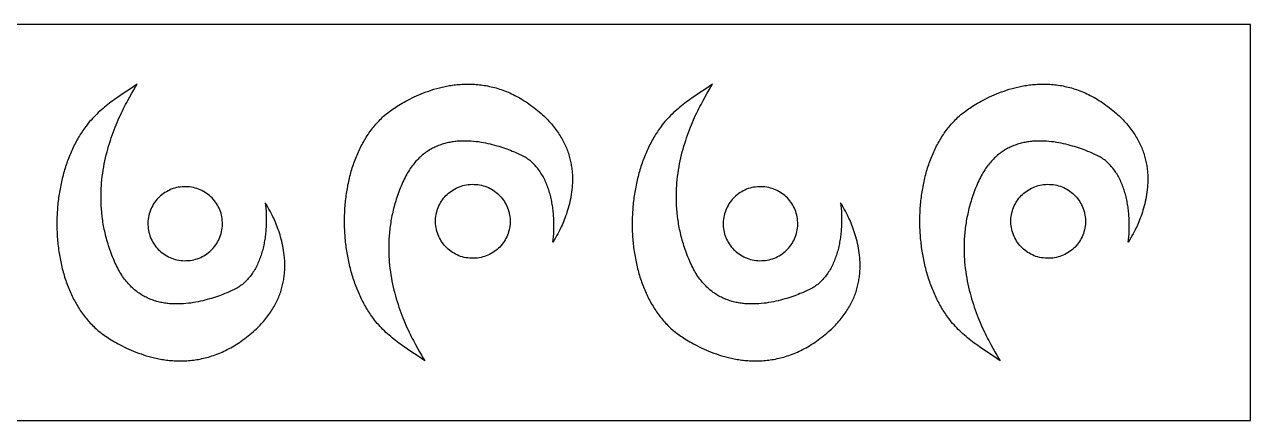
# Model space of a CAD drawing. Extents: x -380 to 380, y -55 to 55.
# Drawn here: x 39.2 to 380, y -55 to 55 of the extents above; entities that cross this region are included whole.
import ezdxf

# ---------------------------------------------------------------- set-up
doc = ezdxf.new("R2010")
doc.units = 0
doc.layers.add('LAYER_1', color=18, linetype='CONTINUOUS')

msp = doc.modelspace()

# ---------------------------------------------------------------- linework, layer by layer
at = {"layer": 'LAYER_1'}
for points in [[(380, -55), (380, 55), (-380, 55), (-380, -55)], [(48.23, -1.07), (48.24, -1.57), (48.25, -2.07), (48.27, -2.57), (48.29, -3.07), (48.32, -3.57), (48.35, -4.07), (48.39, -4.56), (48.43, -5.06), (48.48, -5.56), (48.53, -6.05), (48.58, -6.55), (48.64, -7.04), (48.71, -7.53), (48.78, -8.02), (48.85, -8.51), (48.93, -9), (49.01, -9.48), (49.1, -9.97), (49.2, -10.45), (49.29, -10.93), (49.4, -11.41), (49.5, -11.88), (49.62, -12.36), (49.73, -12.83), (49.86, -13.3), (49.98, -13.77), (50.12, -14.23), (50.25, -14.69), (50.39, -15.15), (50.54, -15.61), (50.69, -16.07), (50.85, -16.52), (51.01, -16.97), (51.18, -17.41), (51.35, -17.85), (51.52, -18.29), (51.7, -18.73), (51.89, -19.16), (52.08, -19.59), (52.27, -20.01), (52.48, -20.44), (52.68, -20.85), (52.89, -21.27), (53.11, -21.68), (53.33, -22.08), (53.55, -22.49), (53.78, -22.88), (54.02, -23.28), (54.26, -23.67), (54.5, -24.05), (54.75, -24.43), (55.01, -24.81), (55.27, -25.18), (55.53, -25.54), (55.8, -25.91), (56.08, -26.26), (56.36, -26.61), (56.64, -26.96), (56.93, -27.3), (57.23, -27.64), (57.53, -27.97), (57.84, -28.29), (58.15, -28.61), (58.46, -28.92), (58.78, -29.23), (59.11, -29.53), (59.44, -29.83), (59.6, -29.97), (59.88, -30.19), (60.27, -30.5), (60.77, -30.87), (61.38, -31.3), (61.72, -31.54), (62.09, -31.78), (62.48, -32.04), (62.89, -32.3), (63.33, -32.58), (63.79, -32.86), (64.27, -33.14), (64.78, -33.43), (65.3, -33.72), (65.85, -34.02), (66.42, -34.31), (67, -34.6), (67.61, -34.89), (68.24, -35.18), (68.88, -35.46), (69.54, -35.74), (70.22, -36.01), (70.91, -36.28), (71.62, -36.53), (72.35, -36.77), (73.09, -37.01), (73.85, -37.23), (74.23, -37.33), (74.62, -37.43), (75.01, -37.53), (75.4, -37.62), (75.8, -37.71), (76.2, -37.79), (76.61, -37.88), (77.01, -37.95), (77.42, -38.02), (77.84, -38.09), (78.25, -38.15), (78.67, -38.21), (79.09, -38.26), (79.52, -38.3), (79.94, -38.34), (80.37, -38.38), (80.8, -38.4), (81.24, -38.43), (81.68, -38.44), (82.12, -38.45), (82.56, -38.45), (83, -38.45), (83.45, -38.44), (83.9, -38.42), (84.35, -38.4), (84.8, -38.37), (85.25, -38.33), (85.71, -38.28), (86.17, -38.23), (86.63, -38.16), (87.09, -38.09), (87.55, -38.02), (88.02, -37.93), (88.48, -37.83), (88.95, -37.73), (89.42, -37.62), (89.89, -37.5), (90.36, -37.37), (90.83, -37.23), (91.31, -37.08), (91.78, -36.92), (92.26, -36.75), (92.73, -36.57), (93.21, -36.39), (93.69, -36.19), (94.17, -35.98), (94.65, -35.76), (95.13, -35.53), (95.61, -35.29), (96.09, -35.04), (96.57, -34.78), (97.05, -34.51), (97.53, -34.22), (98.02, -33.93), (98.5, -33.62), (98.98, -33.3), (99.47, -32.97), (99.95, -32.63), (100.43, -32.27), (100.91, -31.9), (101.4, -31.52), (101.88, -31.13), (102.36, -30.73), (102.84, -30.31), (103.24, -29.95), (103.62, -29.59), (104, -29.24), (104.36, -28.88), (104.71, -28.51), (105.06, -28.15), (105.39, -27.79), (105.71, -27.42), (106.02, -27.05), (106.33, -26.69), (106.62, -26.32), (106.9, -25.95), (107.17, -25.58), (107.43, -25.21), (107.69, -24.84), (107.93, -24.46), (108.17, -24.09), (108.39, -23.72), (108.61, -23.34), (108.82, -22.97), (109.02, -22.59), (109.21, -22.22), (109.39, -21.84), (109.57, -21.47), (109.73, -21.09), (109.89, -20.72), (110.04, -20.34), (110.18, -19.97), (110.32, -19.59), (110.44, -19.22), (110.56, -18.84), (110.68, -18.47), (110.78, -18.09), (110.88, -17.72), (110.97, -17.35), (111.06, -16.98), (111.13, -16.61), (111.2, -16.24), (111.27, -15.87), (111.33, -15.5), (111.38, -15.13), (111.42, -14.77), (111.46, -14.4), (111.5, -14.04), (111.53, -13.67), (111.55, -13.31), (111.57, -12.95), (111.58, -12.6), (111.59, -12.24), (111.59, -11.88), (111.58, -11.53), (111.58, -11.18), (111.56, -10.83), (111.55, -10.48), (111.52, -10.13), (111.5, -9.79), (111.43, -9.11), (111.35, -8.43), (111.26, -7.77), (111.15, -7.11), (111.02, -6.47), (110.89, -5.83), (110.74, -5.21), (110.59, -4.6), (110.42, -4), (110.25, -3.42), (110.07, -2.85), (109.88, -2.29), (109.69, -1.75), (109.49, -1.22), (109.3, -0.71), (109.09, -0.21), (108.89, 0.27), (108.69, 0.73), (108.49, 1.17), (108.29, 1.6), (108.09, 2.01), (107.9, 2.4), (107.53, 3.11), (107.18, 3.74), (106.88, 4.29), (106.39, 5.1), (106.15, 5.51), (106.24, 4.74), (106.31, 3.96), (106.37, 3.17), (106.41, 2.37), (106.43, 1.56), (106.44, 1.15), (106.44, 0.74), (106.44, 0.33), (106.43, -0.08), (106.42, -0.5), (106.4, -0.91), (106.38, -1.33), (106.35, -1.74), (106.32, -2.16), (106.29, -2.57), (106.25, -2.99), (106.2, -3.4), (106.15, -3.82), (106.09, -4.23), (106.03, -4.64), (105.96, -5.06), (105.89, -5.47), (105.81, -5.87), (105.73, -6.28), (105.64, -6.69), (105.55, -7.09), (105.45, -7.49), (105.34, -7.89), (105.23, -8.28), (105.11, -8.68), (104.99, -9.06), (104.86, -9.45), (104.73, -9.83), (104.58, -10.21), (104.44, -10.58), (104.28, -10.95), (104.12, -11.32), (103.96, -11.68), (103.78, -12.04), (103.6, -12.39), (103.42, -12.74), (103.23, -13.08), (103.03, -13.41), (102.82, -13.74), (102.61, -14.07), (102.39, -14.38), (102.16, -14.69), (101.93, -15), (101.69, -15.3), (101.44, -15.59), (101.18, -15.87), (100.92, -16.15), (100.65, -16.42), (100.38, -16.68), (100.09, -16.93), (99.8, -17.18), (99.5, -17.41), (99.19, -17.64), (98.88, -17.86), (98.72, -17.96), (98.43, -18.12), (98.03, -18.33), (97.5, -18.59), (96.87, -18.9), (96.14, -19.23), (95.74, -19.41), (95.31, -19.59), (94.87, -19.77), (94.4, -19.96), (93.91, -20.15), (93.41, -20.34), (92.88, -20.53), (92.34, -20.71), (91.78, -20.9), (91.21, -21.08), (90.62, -21.25), (90.02, -21.42), (89.4, -21.59), (88.78, -21.74), (88.14, -21.89), (87.49, -22.02), (86.83, -22.15), (86.16, -22.26), (85.49, -22.37), (84.8, -22.45), (84.12, -22.52), (83.42, -22.58), (83.08, -22.6), (82.73, -22.62), (82.38, -22.63), (82.03, -22.64), (81.68, -22.64), (81.32, -22.64), (80.97, -22.63), (80.62, -22.62), (80.27, -22.6), (79.91, -22.58), (79.56, -22.55), (79.21, -22.52), (78.86, -22.48), (78.51, -22.43), (78.15, -22.38), (77.8, -22.32), (77.45, -22.26), (77.1, -22.19), (76.76, -22.11), (76.41, -22.02), (76.06, -21.93), (75.72, -21.83), (75.37, -21.73), (75.03, -21.62), (74.69, -21.49), (74.35, -21.37), (74.01, -21.23), (73.68, -21.09), (73.35, -20.94), (73.02, -20.78), (72.69, -20.61), (72.36, -20.43), (72.04, -20.25), (71.71, -20.06), (71.4, -19.86), (71.08, -19.65), (70.77, -19.43), (70.46, -19.2), (70.15, -18.96), (69.85, -18.71), (69.55, -18.46), (69.25, -18.19), (68.96, -17.92), (68.67, -17.63), (68.38, -17.34), (68.1, -17.03), (67.82, -16.71), (67.55, -16.39), (67.28, -16.05), (67.01, -15.7), (66.75, -15.35), (66.49, -14.98), (66.24, -14.6), (65.99, -14.2), (65.75, -13.8), (65.51, -13.39), (65.28, -12.96), (65.05, -12.53), (64.83, -12.08), (64.62, -11.62), (64.38, -11.1), (64.16, -10.58), (63.94, -10.06), (63.73, -9.54), (63.52, -9.03), (63.33, -8.51), (63.14, -8), (62.96, -7.48), (62.78, -6.97), (62.61, -6.46), (62.45, -5.95), (62.3, -5.44), (62.16, -4.93), (62.02, -4.43), (61.88, -3.92), (61.76, -3.42), (61.64, -2.91), (61.52, -2.41), (61.42, -1.91), (61.32, -1.41), (61.22, -0.91), (61.14, -0.42), (61.05, 0.08), (60.98, 0.57), (60.91, 1.06), (60.84, 1.55), (60.79, 2.04), (60.73, 2.53), (60.69, 3.02), (60.65, 3.5), (60.61, 3.98), (60.58, 4.46), (60.55, 4.94), (60.53, 5.42), (60.52, 5.9), (60.51, 6.37), (60.5, 6.84), (60.5, 7.31), (60.51, 7.78), (60.52, 8.25), (60.53, 8.71), (60.55, 9.17), (60.58, 9.63), (60.6, 10.09), (60.67, 11), (60.76, 11.9), (60.86, 12.8), (60.97, 13.68), (61.11, 14.56), (61.25, 15.42), (61.41, 16.28), (61.58, 17.13), (61.77, 17.96), (61.96, 18.79), (62.17, 19.61), (62.39, 20.41), (62.62, 21.2), (62.85, 21.99), (63.1, 22.76), (63.35, 23.52), (63.61, 24.27), (63.88, 25), (64.15, 25.73), (64.43, 26.44), (64.71, 27.14), (65, 27.82), (65.28, 28.5), (65.58, 29.15), (65.87, 29.8), (66.17, 30.43), (66.47, 31.05), (66.76, 31.65), (67.06, 32.24), (67.35, 32.81), (67.65, 33.37), (67.94, 33.91), (68.51, 34.95), (69.07, 35.93), (69.61, 36.84), (70.11, 37.68), (70.59, 38.45), (68.65, 37.16), (67.68, 36.51), (66.7, 35.85), (65.73, 35.19), (64.77, 34.52), (64.29, 34.18), (63.82, 33.83), (63.35, 33.48), (62.88, 33.13), (62.42, 32.77), (61.96, 32.41), (61.51, 32.04), (61.06, 31.67), (60.62, 31.29), (60.18, 30.91), (59.75, 30.52), (59.33, 30.13), (58.92, 29.72), (58.51, 29.31), (58.11, 28.9), (57.72, 28.47), (57.34, 28.04), (56.97, 27.6), (56.61, 27.15), (56.26, 26.69), (55.99, 26.33), (55.73, 25.96), (55.48, 25.6), (55.23, 25.22), (54.98, 24.85), (54.74, 24.47), (54.51, 24.08), (54.27, 23.69), (54.04, 23.29), (53.82, 22.89), (53.6, 22.49), (53.38, 22.08), (53.17, 21.67), (52.96, 21.26), (52.76, 20.84), (52.56, 20.41), (52.37, 19.99), (52.18, 19.56), (51.99, 19.12), (51.81, 18.69), (51.64, 18.25), (51.46, 17.8), (51.3, 17.36), (51.13, 16.91), (50.97, 16.46), (50.82, 16), (50.67, 15.54), (50.52, 15.08), (50.38, 14.62), (50.24, 14.15), (50.11, 13.68), (49.98, 13.21), (49.86, 12.74), (49.74, 12.27), (49.62, 11.79), (49.51, 11.31), (49.41, 10.83), (49.31, 10.35), (49.21, 9.86), (49.12, 9.38), (49.03, 8.89), (48.95, 8.4), (48.87, 7.91), (48.79, 7.42), (48.72, 6.92), (48.66, 6.43), (48.6, 5.93), (48.54, 5.44), (48.49, 4.94), (48.44, 4.44), (48.4, 3.94), (48.36, 3.44), (48.33, 2.94), (48.3, 2.44), (48.28, 1.94), (48.26, 1.44), (48.24, 0.94), (48.23, 0.44), (48.23, -0.06), (48.23, -0.57)], [(128.19, 1.07), (128.19, 1.57), (128.21, 2.07), (128.23, 2.57), (128.25, 3.07), (128.27, 3.57), (128.31, 4.07), (128.34, 4.56), (128.38, 5.06), (128.43, 5.56), (128.48, 6.05), (128.54, 6.55), (128.6, 7.04), (128.66, 7.53), (128.73, 8.02), (128.81, 8.51), (128.88, 9), (128.97, 9.48), (129.06, 9.97), (129.15, 10.45), (129.25, 10.93), (129.35, 11.41), (129.46, 11.88), (129.57, 12.36), (129.69, 12.83), (129.81, 13.3), (129.94, 13.77), (130.07, 14.23), (130.21, 14.69), (130.35, 15.15), (130.5, 15.61), (130.65, 16.07), (130.8, 16.52), (130.97, 16.97), (131.13, 17.41), (131.3, 17.85), (131.48, 18.29), (131.66, 18.73), (131.84, 19.16), (132.03, 19.59), (132.23, 20.01), (132.43, 20.44), (132.64, 20.85), (132.85, 21.27), (133.06, 21.68), (133.28, 22.08), (133.51, 22.49), (133.74, 22.88), (133.97, 23.28), (134.21, 23.67), (134.46, 24.05), (134.71, 24.43), (134.96, 24.81), (135.22, 25.18), (135.49, 25.54), (135.76, 25.91), (136.03, 26.26), (136.31, 26.61), (136.6, 26.96), (136.89, 27.3), (137.18, 27.64), (137.49, 27.97), (137.79, 28.29), (138.1, 28.61), (138.42, 28.92), (138.74, 29.23), (139.06, 29.53), (139.4, 29.83), (139.56, 29.97), (139.84, 30.19), (140.23, 30.5), (140.73, 30.87), (141.34, 31.3), (141.68, 31.54), (142.04, 31.78), (142.43, 32.04), (142.85, 32.3), (143.29, 32.58), (143.75, 32.86), (144.23, 33.14), (144.73, 33.43), (145.26, 33.72), (145.81, 34.02), (146.37, 34.31), (146.96, 34.6), (147.57, 34.89), (148.19, 35.18), (148.83, 35.46), (149.49, 35.74), (150.17, 36.01), (150.87, 36.28), (151.58, 36.53), (152.3, 36.77), (153.05, 37.01), (153.8, 37.23), (154.19, 37.33), (154.57, 37.43), (154.97, 37.53), (155.36, 37.62), (155.76, 37.71), (156.16, 37.79), (156.56, 37.88), (156.97, 37.95), (157.38, 38.02), (157.79, 38.09), (158.21, 38.15), (158.63, 38.21), (159.05, 38.26), (159.47, 38.3), (159.9, 38.34), (160.33, 38.38), (160.76, 38.4), (161.2, 38.43), (161.63, 38.44), (162.07, 38.45), (162.51, 38.45), (162.96, 38.45), (163.4, 38.44), (163.85, 38.42), (164.3, 38.4), (164.75, 38.37), (165.21, 38.33), (165.67, 38.28), (166.12, 38.23), (166.58, 38.16), (167.04, 38.09), (167.51, 38.02), (167.97, 37.93), (168.44, 37.83), (168.9, 37.73), (169.37, 37.62), (169.84, 37.5), (170.32, 37.37), (170.79, 37.23), (171.26, 37.08), (171.74, 36.92), (172.21, 36.75), (172.69, 36.57), (173.17, 36.39), (173.64, 36.19), (174.12, 35.98), (174.6, 35.76), (175.08, 35.53), (175.56, 35.29), (176.04, 35.04), (176.53, 34.78), (177.01, 34.51), (177.49, 34.22), (177.97, 33.93), (178.46, 33.62), (178.94, 33.3), (179.42, 32.97), (179.9, 32.63), (180.39, 32.27), (180.87, 31.9), (181.35, 31.52), (181.83, 31.13), (182.32, 30.73), (182.8, 30.31), (183.19, 29.95), (183.58, 29.59), (183.95, 29.24), (184.32, 28.88), (184.67, 28.51), (185.01, 28.15), (185.35, 27.79), (185.67, 27.42), (185.98, 27.05), (186.28, 26.69), (186.57, 26.32), (186.85, 25.95), (187.13, 25.58), (187.39, 25.21), (187.64, 24.84), (187.89, 24.46), (188.12, 24.09), (188.35, 23.72), (188.57, 23.34), (188.77, 22.97), (188.97, 22.59), (189.16, 22.22), (189.35, 21.84), (189.52, 21.47), (189.69, 21.09), (189.85, 20.72), (190, 20.34), (190.14, 19.97), (190.27, 19.59), (190.4, 19.22), (190.52, 18.84), (190.63, 18.47), (190.74, 18.09), (190.84, 17.72), (190.93, 17.35), (191.01, 16.98), (191.09, 16.61), (191.16, 16.24), (191.22, 15.87), (191.28, 15.5), (191.33, 15.13), (191.38, 14.77), (191.42, 14.4), (191.45, 14.04), (191.48, 13.67), (191.51, 13.31), (191.52, 12.95), (191.53, 12.6), (191.54, 12.24), (191.54, 11.88), (191.54, 11.53), (191.53, 11.18), (191.52, 10.83), (191.5, 10.48), (191.48, 10.13), (191.45, 9.79), (191.39, 9.11), (191.31, 8.43), (191.21, 7.77), (191.1, 7.11), (190.98, 6.47), (190.84, 5.83), (190.7, 5.21), (190.54, 4.6), (190.38, 4), (190.2, 3.42), (190.02, 2.85), (189.84, 2.29), (189.64, 1.75), (189.45, 1.22), (189.25, 0.71), (189.05, 0.21), (188.85, -0.27), (188.65, -0.73), (188.44, -1.17), (188.24, -1.6), (188.05, -2.01), (187.85, -2.4), (187.48, -3.11), (187.14, -3.74), (186.83, -4.29), (186.35, -5.1), (186.1, -5.51), (186.19, -4.74), (186.26, -3.96), (186.32, -3.17), (186.36, -2.37), (186.39, -1.56), (186.4, -1.15), (186.4, -0.74), (186.39, -0.33), (186.39, 0.08), (186.37, 0.5), (186.36, 0.91), (186.34, 1.33), (186.31, 1.74), (186.28, 2.16), (186.24, 2.57), (186.2, 2.99), (186.16, 3.4), (186.1, 3.82), (186.05, 4.23), (185.99, 4.64), (185.92, 5.06), (185.85, 5.47), (185.77, 5.87), (185.69, 6.28), (185.6, 6.69), (185.5, 7.09), (185.4, 7.49), (185.3, 7.89), (185.19, 8.28), (185.07, 8.68), (184.95, 9.06), (184.82, 9.45), (184.68, 9.83), (184.54, 10.21), (184.39, 10.58), (184.24, 10.95), (184.08, 11.32), (183.91, 11.68), (183.74, 12.04), (183.56, 12.39), (183.37, 12.74), (183.18, 13.08), (182.98, 13.41), (182.78, 13.74), (182.56, 14.07), (182.34, 14.38), (182.12, 14.69), (181.88, 15), (181.64, 15.3), (181.39, 15.59), (181.14, 15.87), (180.88, 16.15), (180.61, 16.42), (180.33, 16.68), (180.05, 16.93), (179.75, 17.18), (179.45, 17.41), (179.15, 17.64), (178.83, 17.86), (178.68, 17.96), (178.39, 18.12), (177.98, 18.33), (177.46, 18.59), (176.83, 18.9), (176.1, 19.23), (175.69, 19.41), (175.27, 19.59), (174.82, 19.77), (174.36, 19.96), (173.87, 20.15), (173.36, 20.34), (172.84, 20.53), (172.3, 20.71), (171.74, 20.9), (171.17, 21.08), (170.58, 21.25), (169.97, 21.42), (169.36, 21.59), (168.73, 21.74), (168.09, 21.89), (167.44, 22.02), (166.78, 22.15), (166.12, 22.26), (165.44, 22.37), (164.76, 22.45), (164.07, 22.52), (163.38, 22.58), (163.03, 22.6), (162.68, 22.62), (162.33, 22.63), (161.98, 22.64), (161.63, 22.64), (161.28, 22.64), (160.93, 22.63), (160.57, 22.62), (160.22, 22.6), (159.87, 22.58), (159.52, 22.55), (159.16, 22.52), (158.81, 22.48), (158.46, 22.43), (158.11, 22.38), (157.76, 22.32), (157.41, 22.26), (157.06, 22.19), (156.71, 22.11), (156.36, 22.02), (156.02, 21.93), (155.67, 21.83), (155.33, 21.73), (154.99, 21.62), (154.65, 21.49), (154.31, 21.37), (153.97, 21.23), (153.64, 21.09), (153.3, 20.94), (152.97, 20.78), (152.64, 20.61), (152.32, 20.43), (151.99, 20.25), (151.67, 20.06), (151.35, 19.86), (151.04, 19.65), (150.72, 19.43), (150.41, 19.2), (150.11, 18.96), (149.8, 18.71), (149.5, 18.46), (149.2, 18.19), (148.91, 17.92), (148.62, 17.63), (148.34, 17.34), (148.05, 17.03), (147.77, 16.71), (147.5, 16.39), (147.23, 16.05), (146.97, 15.7), (146.7, 15.35), (146.45, 14.98), (146.2, 14.6), (145.95, 14.2), (145.71, 13.8), (145.47, 13.39), (145.24, 12.96), (145.01, 12.53), (144.79, 12.08), (144.57, 11.62), (144.34, 11.1), (144.11, 10.58), (143.89, 10.06), (143.68, 9.54), (143.48, 9.03), (143.28, 8.51), (143.09, 8), (142.91, 7.48), (142.74, 6.97), (142.57, 6.46), (142.41, 5.95), (142.26, 5.44), (142.11, 4.93), (141.97, 4.43), (141.84, 3.92), (141.71, 3.42), (141.59, 2.91), (141.48, 2.41), (141.37, 1.91), (141.27, 1.41), (141.18, 0.91), (141.09, 0.42), (141.01, -0.08), (140.93, -0.57), (140.86, -1.06), (140.8, -1.55), (140.74, -2.04), (140.69, -2.53), (140.64, -3.02), (140.6, -3.5), (140.57, -3.98), (140.53, -4.46), (140.51, -4.94), (140.49, -5.42), (140.47, -5.9), (140.46, -6.37), (140.46, -6.84), (140.46, -7.31), (140.46, -7.78), (140.47, -8.25), (140.49, -8.71), (140.51, -9.17), (140.53, -9.63), (140.56, -10.09), (140.63, -11), (140.71, -11.9), (140.81, -12.8), (140.93, -13.68), (141.06, -14.56), (141.21, -15.42), (141.37, -16.28), (141.54, -17.13), (141.72, -17.96), (141.92, -18.79), (142.13, -19.61), (142.34, -20.41), (142.57, -21.2), (142.81, -21.99), (143.05, -22.76), (143.31, -23.52), (143.57, -24.27), (143.83, -25), (144.1, -25.73), (144.38, -26.44), (144.66, -27.14), (144.95, -27.82), (145.24, -28.5), (145.53, -29.15), (145.83, -29.8), (146.12, -30.43), (146.42, -31.05), (146.72, -31.65), (147.01, -32.24), (147.31, -32.81), (147.6, -33.37), (147.9, -33.91), (148.47, -34.95), (149.03, -35.93), (149.56, -36.84), (150.07, -37.68), (150.55, -38.45), (148.61, -37.16), (147.63, -36.51), (146.66, -35.85), (145.69, -35.19), (144.73, -34.52), (144.25, -34.18), (143.78, -33.83), (143.3, -33.48), (142.84, -33.13), (142.37, -32.77), (141.92, -32.41), (141.46, -32.04), (141.01, -31.67), (140.57, -31.29), (140.14, -30.91), (139.71, -30.52), (139.29, -30.13), (138.87, -29.72), (138.46, -29.31), (138.07, -28.9), (137.68, -28.47), (137.3, -28.04), (136.92, -27.6), (136.56, -27.15), (136.21, -26.69), (135.95, -26.33), (135.69, -25.96), (135.44, -25.6), (135.19, -25.22), (134.94, -24.85), (134.7, -24.47), (134.46, -24.08), (134.23, -23.69), (134, -23.29), (133.77, -22.89), (133.55, -22.49), (133.34, -22.08), (133.13, -21.67), (132.92, -21.26), (132.72, -20.84), (132.52, -20.41), (132.32, -19.99), (132.13, -19.56), (131.95, -19.12), (131.77, -18.69), (131.59, -18.25), (131.42, -17.8), (131.25, -17.36), (131.09, -16.91), (130.93, -16.46), (130.77, -16), (130.62, -15.54), (130.48, -15.08), (130.34, -14.62), (130.2, -14.15), (130.07, -13.68), (129.94, -13.21), (129.81, -12.74), (129.69, -12.27), (129.58, -11.79), (129.47, -11.31), (129.36, -10.83), (129.26, -10.35), (129.17, -9.86), (129.07, -9.38), (128.98, -8.89), (128.9, -8.4), (128.82, -7.91), (128.75, -7.42), (128.68, -6.92), (128.61, -6.43), (128.55, -5.93), (128.5, -5.44), (128.45, -4.94), (128.4, -4.44), (128.36, -3.94), (128.32, -3.44), (128.28, -2.94), (128.26, -2.44), (128.23, -1.94), (128.21, -1.44), (128.2, -0.94), (128.19, -0.44), (128.18, 0.06), (128.18, 0.57)], [(208.14, -1.07), (208.15, -1.57), (208.16, -2.07), (208.18, -2.57), (208.21, -3.07), (208.23, -3.57), (208.26, -4.07), (208.3, -4.56), (208.34, -5.06), (208.39, -5.56), (208.44, -6.05), (208.49, -6.55), (208.55, -7.04), (208.62, -7.53), (208.69, -8.02), (208.76, -8.51), (208.84, -9), (208.93, -9.48), (209.02, -9.97), (209.11, -10.45), (209.21, -10.93), (209.31, -11.41), (209.42, -11.88), (209.53, -12.36), (209.65, -12.83), (209.77, -13.3), (209.9, -13.77), (210.03, -14.23), (210.17, -14.69), (210.31, -15.15), (210.45, -15.61), (210.61, -16.07), (210.76, -16.52), (210.92, -16.97), (211.09, -17.41), (211.26, -17.85), (211.44, -18.29), (211.62, -18.73), (211.8, -19.16), (211.99, -19.59), (212.19, -20.01), (212.39, -20.44), (212.59, -20.85), (212.8, -21.27), (213.02, -21.68), (213.24, -22.08), (213.46, -22.49), (213.69, -22.88), (213.93, -23.28), (214.17, -23.67), (214.42, -24.05), (214.67, -24.43), (214.92, -24.81), (215.18, -25.18), (215.45, -25.54), (215.72, -25.91), (215.99, -26.26), (216.27, -26.61), (216.56, -26.96), (216.85, -27.3), (217.14, -27.64), (217.44, -27.97), (217.75, -28.29), (218.06, -28.61), (218.37, -28.92), (218.7, -29.23), (219.02, -29.53), (219.35, -29.83), (219.51, -29.97), (219.79, -30.19), (220.19, -30.5), (220.69, -30.87), (221.29, -31.3), (221.63, -31.54), (222, -31.78), (222.39, -32.04), (222.81, -32.3), (223.24, -32.58), (223.7, -32.86), (224.19, -33.14), (224.69, -33.43), (225.22, -33.72), (225.76, -34.02), (226.33, -34.31), (226.92, -34.6), (227.52, -34.89), (228.15, -35.18), (228.79, -35.46), (229.45, -35.74), (230.13, -36.01), (230.82, -36.28), (231.54, -36.53), (232.26, -36.77), (233, -37.01), (233.76, -37.23), (234.14, -37.33), (234.53, -37.43), (234.92, -37.53), (235.32, -37.62), (235.71, -37.71), (236.11, -37.79), (236.52, -37.88), (236.93, -37.95), (237.34, -38.02), (237.75, -38.09), (238.16, -38.15), (238.58, -38.21), (239, -38.26), (239.43, -38.3), (239.86, -38.34), (240.29, -38.38), (240.72, -38.4), (241.15, -38.43), (241.59, -38.44), (242.03, -38.45), (242.47, -38.45), (242.92, -38.45), (243.36, -38.44), (243.81, -38.42), (244.26, -38.4), (244.71, -38.37), (245.17, -38.33), (245.62, -38.28), (246.08, -38.23), (246.54, -38.16), (247, -38.09), (247.46, -38.02), (247.93, -37.93), (248.4, -37.83), (248.86, -37.73), (249.33, -37.62), (249.8, -37.5), (250.27, -37.37), (250.75, -37.23), (251.22, -37.08), (251.69, -36.92), (252.17, -36.75), (252.65, -36.57), (253.12, -36.39), (253.6, -36.19), (254.08, -35.98), (254.56, -35.76), (255.04, -35.53), (255.52, -35.29), (256, -35.04), (256.48, -34.78), (256.97, -34.51), (257.45, -34.22), (257.93, -33.93), (258.41, -33.62), (258.9, -33.3), (259.38, -32.97), (259.86, -32.63), (260.34, -32.27), (260.83, -31.9), (261.31, -31.52), (261.79, -31.13), (262.27, -30.73), (262.75, -30.31), (263.15, -29.95), (263.54, -29.59), (263.91, -29.24), (264.27, -28.88), (264.63, -28.51), (264.97, -28.15), (265.3, -27.79), (265.62, -27.42), (265.94, -27.05), (266.24, -26.69), (266.53, -26.32), (266.81, -25.95), (267.08, -25.58), (267.35, -25.21), (267.6, -24.84), (267.85, -24.46), (268.08, -24.09), (268.31, -23.72), (268.52, -23.34), (268.73, -22.97), (268.93, -22.59), (269.12, -22.22), (269.3, -21.84), (269.48, -21.47), (269.65, -21.09), (269.8, -20.72), (269.95, -20.34), (270.1, -19.97), (270.23, -19.59), (270.36, -19.22), (270.48, -18.84), (270.59, -18.47), (270.69, -18.09), (270.79, -17.72), (270.88, -17.35), (270.97, -16.98), (271.05, -16.61), (271.12, -16.24), (271.18, -15.87), (271.24, -15.5), (271.29, -15.13), (271.34, -14.77), (271.38, -14.4), (271.41, -14.04), (271.44, -13.67), (271.46, -13.31), (271.48, -12.95), (271.49, -12.6), (271.5, -12.24), (271.5, -11.88), (271.5, -11.53), (271.49, -11.18), (271.48, -10.83), (271.46, -10.48), (271.44, -10.13), (271.41, -9.79), (271.35, -9.11), (271.26, -8.43), (271.17, -7.77), (271.06, -7.11), (270.94, -6.47), (270.8, -5.83), (270.65, -5.21), (270.5, -4.6), (270.33, -4), (270.16, -3.42), (269.98, -2.85), (269.79, -2.29), (269.6, -1.75), (269.41, -1.22), (269.21, -0.71), (269.01, -0.21), (268.81, 0.27), (268.6, 0.73), (268.4, 1.17), (268.2, 1.6), (268.01, 2.01), (267.81, 2.4), (267.44, 3.11), (267.1, 3.74), (266.79, 4.29), (266.31, 5.1), (266.06, 5.51), (266.15, 4.74), (266.22, 3.96), (266.28, 3.17), (266.32, 2.37), (266.35, 1.56), (266.35, 1.15), (266.35, 0.74), (266.35, 0.33), (266.34, -0.08), (266.33, -0.5), (266.32, -0.91), (266.29, -1.33), (266.27, -1.74), (266.24, -2.16), (266.2, -2.57), (266.16, -2.99), (266.11, -3.4), (266.06, -3.82), (266.01, -4.23), (265.94, -4.64), (265.88, -5.06), (265.8, -5.47), (265.73, -5.87), (265.64, -6.28), (265.56, -6.69), (265.46, -7.09), (265.36, -7.49), (265.26, -7.89), (265.14, -8.28), (265.03, -8.68), (264.9, -9.06), (264.77, -9.45), (264.64, -9.83), (264.5, -10.21), (264.35, -10.58), (264.2, -10.95), (264.04, -11.32), (263.87, -11.68), (263.7, -12.04), (263.52, -12.39), (263.33, -12.74), (263.14, -13.08), (262.94, -13.41), (262.73, -13.74), (262.52, -14.07), (262.3, -14.38), (262.07, -14.69), (261.84, -15), (261.6, -15.3), (261.35, -15.59), (261.1, -15.87), (260.83, -16.15), (260.57, -16.42), (260.29, -16.68), (260, -16.93), (259.71, -17.18), (259.41, -17.41), (259.11, -17.64), (258.79, -17.86), (258.63, -17.96), (258.35, -18.12), (257.94, -18.33), (257.42, -18.59), (256.79, -18.9), (256.05, -19.23), (255.65, -19.41), (255.23, -19.59), (254.78, -19.77), (254.31, -19.96), (253.83, -20.15), (253.32, -20.34), (252.8, -20.53), (252.25, -20.71), (251.7, -20.9), (251.12, -21.08), (250.53, -21.25), (249.93, -21.42), (249.32, -21.59), (248.69, -21.74), (248.05, -21.89), (247.4, -22.02), (246.74, -22.15), (246.07, -22.26), (245.4, -22.37), (244.72, -22.45), (244.03, -22.52), (243.34, -22.58), (242.99, -22.6), (242.64, -22.62), (242.29, -22.63), (241.94, -22.64), (241.59, -22.64), (241.24, -22.64), (240.88, -22.63), (240.53, -22.62), (240.18, -22.6), (239.83, -22.58), (239.47, -22.55), (239.12, -22.52), (238.77, -22.48), (238.42, -22.43), (238.07, -22.38), (237.72, -22.32), (237.37, -22.26), (237.02, -22.19), (236.67, -22.11), (236.32, -22.02), (235.97, -21.93), (235.63, -21.83), (235.29, -21.73), (234.94, -21.62), (234.6, -21.49), (234.26, -21.37), (233.93, -21.23), (233.59, -21.09), (233.26, -20.94), (232.93, -20.78), (232.6, -20.61), (232.27, -20.43), (231.95, -20.25), (231.63, -20.06), (231.31, -19.86), (230.99, -19.65), (230.68, -19.43), (230.37, -19.2), (230.06, -18.96), (229.76, -18.71), (229.46, -18.46), (229.16, -18.19), (228.87, -17.92), (228.58, -17.63), (228.29, -17.34), (228.01, -17.03), (227.73, -16.71), (227.46, -16.39), (227.19, -16.05), (226.92, -15.7), (226.66, -15.35), (226.41, -14.98), (226.15, -14.6), (225.91, -14.2), (225.66, -13.8), (225.43, -13.39), (225.19, -12.96), (224.97, -12.53), (224.75, -12.08), (224.53, -11.62), (224.29, -11.1), (224.07, -10.58), (223.85, -10.06), (223.64, -9.54), (223.44, -9.03), (223.24, -8.51), (223.05, -8), (222.87, -7.48), (222.69, -6.97), (222.53, -6.46), (222.37, -5.95), (222.21, -5.44), (222.07, -4.93), (221.93, -4.43), (221.8, -3.92), (221.67, -3.42), (221.55, -2.91), (221.44, -2.41), (221.33, -1.91), (221.23, -1.41), (221.14, -0.91), (221.05, -0.42), (220.97, 0.08), (220.89, 0.57), (220.82, 1.06), (220.76, 1.55), (220.7, 2.04), (220.65, 2.53), (220.6, 3.02), (220.56, 3.5), (220.52, 3.98), (220.49, 4.46), (220.47, 4.94), (220.45, 5.42), (220.43, 5.9), (220.42, 6.37), (220.42, 6.84), (220.42, 7.31), (220.42, 7.78), (220.43, 8.25), (220.45, 8.71), (220.46, 9.17), (220.49, 9.63), (220.52, 10.09), (220.58, 11), (220.67, 11.9), (220.77, 12.8), (220.89, 13.68), (221.02, 14.56), (221.16, 15.42), (221.32, 16.28), (221.5, 17.13), (221.68, 17.96), (221.88, 18.79), (222.08, 19.61), (222.3, 20.41), (222.53, 21.2), (222.77, 21.99), (223.01, 22.76), (223.26, 23.52), (223.52, 24.27), (223.79, 25), (224.06, 25.73), (224.34, 26.44), (224.62, 27.14), (224.91, 27.82), (225.2, 28.5), (225.49, 29.15), (225.78, 29.8), (226.08, 30.43), (226.38, 31.05), (226.68, 31.65), (226.97, 32.24), (227.27, 32.81), (227.56, 33.37), (227.85, 33.91), (228.43, 34.95), (228.98, 35.93), (229.52, 36.84), (230.03, 37.68), (230.5, 38.45), (228.57, 37.16), (227.59, 36.51), (226.62, 35.85), (225.65, 35.19), (224.68, 34.52), (224.21, 34.18), (223.73, 33.83), (223.26, 33.48), (222.79, 33.13), (222.33, 32.77), (221.87, 32.41), (221.42, 32.04), (220.97, 31.67), (220.53, 31.29), (220.09, 30.91), (219.66, 30.52), (219.24, 30.13), (218.83, 29.72), (218.42, 29.31), (218.02, 28.9), (217.63, 28.47), (217.25, 28.04), (216.88, 27.6), (216.52, 27.15), (216.17, 26.69), (215.91, 26.33), (215.65, 25.96), (215.39, 25.6), (215.14, 25.22), (214.9, 24.85), (214.66, 24.47), (214.42, 24.08), (214.19, 23.69), (213.96, 23.29), (213.73, 22.89), (213.51, 22.49), (213.3, 22.08), (213.08, 21.67), (212.88, 21.26), (212.67, 20.84), (212.48, 20.41), (212.28, 19.99), (212.09, 19.56), (211.91, 19.12), (211.73, 18.69), (211.55, 18.25), (211.38, 17.8), (211.21, 17.36), (211.04, 16.91), (210.89, 16.46), (210.73, 16), (210.58, 15.54), (210.43, 15.08), (210.29, 14.62), (210.16, 14.15), (210.02, 13.68), (209.89, 13.21), (209.77, 12.74), (209.65, 12.27), (209.54, 11.79), (209.43, 11.31), (209.32, 10.83), (209.22, 10.35), (209.12, 9.86), (209.03, 9.38), (208.94, 8.89), (208.86, 8.4), (208.78, 7.91), (208.71, 7.42), (208.64, 6.92), (208.57, 6.43), (208.51, 5.93), (208.45, 5.44), (208.4, 4.94), (208.36, 4.44), (208.31, 3.94), (208.28, 3.44), (208.24, 2.94), (208.21, 2.44), (208.19, 1.94), (208.17, 1.44), (208.16, 0.94), (208.15, 0.44), (208.14, -0.06), (208.14, -0.57)], [(288.11, 1.07), (288.12, 1.57), (288.13, 2.07), (288.15, 2.57), (288.17, 3.07), (288.2, 3.57), (288.23, 4.07), (288.26, 4.56), (288.31, 5.06), (288.35, 5.56), (288.4, 6.05), (288.46, 6.55), (288.52, 7.04), (288.58, 7.53), (288.65, 8.02), (288.73, 8.51), (288.81, 9), (288.89, 9.48), (288.98, 9.97), (289.07, 10.45), (289.17, 10.93), (289.27, 11.41), (289.38, 11.88), (289.49, 12.36), (289.61, 12.83), (289.73, 13.3), (289.86, 13.77), (289.99, 14.23), (290.13, 14.69), (290.27, 15.15), (290.42, 15.61), (290.57, 16.07), (290.73, 16.52), (290.89, 16.97), (291.05, 17.41), (291.22, 17.85), (291.4, 18.29), (291.58, 18.73), (291.77, 19.16), (291.96, 19.59), (292.15, 20.01), (292.35, 20.44), (292.56, 20.85), (292.77, 21.27), (292.98, 21.68), (293.2, 22.08), (293.43, 22.49), (293.66, 22.88), (293.89, 23.28), (294.13, 23.67), (294.38, 24.05), (294.63, 24.43), (294.88, 24.81), (295.14, 25.18), (295.41, 25.54), (295.68, 25.91), (295.95, 26.26), (296.24, 26.61), (296.52, 26.96), (296.81, 27.3), (297.11, 27.64), (297.41, 27.97), (297.71, 28.29), (298.02, 28.61), (298.34, 28.92), (298.66, 29.23), (298.99, 29.53), (299.32, 29.83), (299.48, 29.97), (299.76, 30.19), (300.15, 30.5), (300.65, 30.87), (301.26, 31.3), (301.6, 31.54), (301.96, 31.78), (302.36, 32.04), (302.77, 32.3), (303.21, 32.58), (303.67, 32.86), (304.15, 33.14), (304.66, 33.43), (305.18, 33.72), (305.73, 34.02), (306.29, 34.31), (306.88, 34.6), (307.49, 34.89), (308.11, 35.18), (308.76, 35.46), (309.42, 35.74), (310.09, 36.01), (310.79, 36.28), (311.5, 36.53), (312.23, 36.77), (312.97, 37.01), (313.73, 37.23), (314.11, 37.33), (314.5, 37.43), (314.89, 37.53), (315.28, 37.62), (315.68, 37.71), (316.08, 37.79), (316.48, 37.88), (316.89, 37.95), (317.3, 38.02), (317.71, 38.09), (318.13, 38.15), (318.55, 38.21), (318.97, 38.26), (319.39, 38.3), (319.82, 38.34), (320.25, 38.38), (320.68, 38.4), (321.12, 38.43), (321.55, 38.44), (321.99, 38.45), (322.43, 38.45), (322.88, 38.45), (323.33, 38.44), (323.77, 38.42), (324.22, 38.4), (324.68, 38.37), (325.13, 38.33), (325.59, 38.28), (326.04, 38.23), (326.5, 38.16), (326.97, 38.09), (327.43, 38.02), (327.89, 37.93), (328.36, 37.83), (328.83, 37.73), (329.3, 37.62), (329.77, 37.5), (330.24, 37.37), (330.71, 37.23), (331.18, 37.08), (331.66, 36.92), (332.13, 36.75), (332.61, 36.57), (333.09, 36.39), (333.57, 36.19), (334.04, 35.98), (334.52, 35.76), (335, 35.53), (335.48, 35.29), (335.97, 35.04), (336.45, 34.78), (336.93, 34.51), (337.41, 34.22), (337.89, 33.93), (338.38, 33.62), (338.86, 33.3), (339.34, 32.97), (339.83, 32.63), (340.31, 32.27), (340.79, 31.9), (341.27, 31.52), (341.76, 31.13), (342.24, 30.73), (342.72, 30.31), (343.11, 29.95), (343.5, 29.59), (343.87, 29.24), (344.24, 28.88), (344.59, 28.51), (344.93, 28.15), (345.27, 27.79), (345.59, 27.42), (345.9, 27.05), (346.2, 26.69), (346.49, 26.32), (346.78, 25.95), (347.05, 25.58), (347.31, 25.21), (347.56, 24.84), (347.81, 24.46), (348.04, 24.09), (348.27, 23.72), (348.49, 23.34), (348.7, 22.97), (348.9, 22.59), (349.09, 22.22), (349.27, 21.84), (349.44, 21.47), (349.61, 21.09), (349.77, 20.72), (349.92, 20.34), (350.06, 19.97), (350.19, 19.59), (350.32, 19.22), (350.44, 18.84), (350.55, 18.47), (350.66, 18.09), (350.76, 17.72), (350.85, 17.35), (350.93, 16.98), (351.01, 16.61), (351.08, 16.24), (351.15, 15.87), (351.2, 15.5), (351.26, 15.13), (351.3, 14.77), (351.34, 14.4), (351.38, 14.04), (351.4, 13.67), (351.43, 13.31), (351.44, 12.95), (351.46, 12.6), (351.46, 12.24), (351.46, 11.88), (351.46, 11.53), (351.45, 11.18), (351.44, 10.83), (351.42, 10.48), (351.4, 10.13), (351.38, 9.79), (351.31, 9.11), (351.23, 8.43), (351.13, 7.77), (351.02, 7.11), (350.9, 6.47), (350.76, 5.83), (350.62, 5.21), (350.46, 4.6), (350.3, 4), (350.12, 3.42), (349.94, 2.85), (349.76, 2.29), (349.57, 1.75), (349.37, 1.22), (349.17, 0.71), (348.97, 0.21), (348.77, -0.27), (348.57, -0.73), (348.37, -1.17), (348.17, -1.6), (347.97, -2.01), (347.78, -2.4), (347.41, -3.11), (347.06, -3.74), (346.75, -4.29), (346.27, -5.1), (346.02, -5.51), (346.11, -4.74), (346.19, -3.96), (346.24, -3.17), (346.29, -2.37), (346.31, -1.56), (346.32, -1.15), (346.32, -0.74), (346.32, -0.33), (346.31, 0.08), (346.3, 0.5), (346.28, 0.91), (346.26, 1.33), (346.23, 1.74), (346.2, 2.16), (346.16, 2.57), (346.12, 2.99), (346.08, 3.4), (346.03, 3.82), (345.97, 4.23), (345.91, 4.64), (345.84, 5.06), (345.77, 5.47), (345.69, 5.87), (345.61, 6.28), (345.52, 6.69), (345.43, 7.09), (345.33, 7.49), (345.22, 7.89), (345.11, 8.28), (344.99, 8.68), (344.87, 9.06), (344.74, 9.45), (344.6, 9.83), (344.46, 10.21), (344.31, 10.58), (344.16, 10.95), (344, 11.32), (343.83, 11.68), (343.66, 12.04), (343.48, 12.39), (343.3, 12.74), (343.1, 13.08), (342.9, 13.41), (342.7, 13.74), (342.48, 14.07), (342.26, 14.38), (342.04, 14.69), (341.8, 15), (341.56, 15.3), (341.32, 15.59), (341.06, 15.87), (340.8, 16.15), (340.53, 16.42), (340.25, 16.68), (339.97, 16.93), (339.68, 17.18), (339.38, 17.41), (339.07, 17.64), (338.75, 17.86), (338.6, 17.96), (338.31, 18.12), (337.9, 18.33), (337.38, 18.59), (336.75, 18.9), (336.02, 19.23), (335.62, 19.41), (335.19, 19.59), (334.75, 19.77), (334.28, 19.96), (333.79, 20.15), (333.28, 20.34), (332.76, 20.53), (332.22, 20.71), (331.66, 20.9), (331.09, 21.08), (330.5, 21.25), (329.9, 21.42), (329.28, 21.59), (328.65, 21.74), (328.01, 21.89), (327.36, 22.02), (326.71, 22.15), (326.04, 22.26), (325.36, 22.37), (324.68, 22.45), (323.99, 22.52), (323.3, 22.58), (322.95, 22.6), (322.6, 22.62), (322.25, 22.63), (321.9, 22.64), (321.55, 22.64), (321.2, 22.64), (320.85, 22.63), (320.5, 22.62), (320.14, 22.6), (319.79, 22.58), (319.44, 22.55), (319.09, 22.52), (318.73, 22.48), (318.38, 22.43), (318.03, 22.38), (317.68, 22.32), (317.33, 22.26), (316.98, 22.19), (316.63, 22.11), (316.28, 22.02), (315.94, 21.93), (315.59, 21.83), (315.25, 21.73), (314.91, 21.62), (314.57, 21.49), (314.23, 21.37), (313.89, 21.23), (313.56, 21.09), (313.22, 20.94), (312.89, 20.78), (312.56, 20.61), (312.24, 20.43), (311.91, 20.25), (311.59, 20.06), (311.27, 19.86), (310.96, 19.65), (310.64, 19.43), (310.33, 19.2), (310.03, 18.96), (309.72, 18.71), (309.42, 18.46), (309.13, 18.19), (308.83, 17.92), (308.54, 17.63), (308.26, 17.34), (307.97, 17.03), (307.7, 16.71), (307.42, 16.39), (307.15, 16.05), (306.89, 15.7), (306.63, 15.35), (306.37, 14.98), (306.12, 14.6), (305.87, 14.2), (305.63, 13.8), (305.39, 13.39), (305.16, 12.96), (304.93, 12.53), (304.71, 12.08), (304.49, 11.62), (304.26, 11.1), (304.03, 10.58), (303.81, 10.06), (303.6, 9.54), (303.4, 9.03), (303.2, 8.51), (303.01, 8), (302.83, 7.48), (302.66, 6.97), (302.49, 6.46), (302.33, 5.95), (302.18, 5.44), (302.03, 4.93), (301.89, 4.43), (301.76, 3.92), (301.63, 3.42), (301.51, 2.91), (301.4, 2.41), (301.3, 1.91), (301.19, 1.41), (301.1, 0.91), (301.01, 0.42), (300.93, -0.08), (300.86, -0.57), (300.79, -1.06), (300.72, -1.55), (300.66, -2.04), (300.61, -2.53), (300.56, -3.02), (300.52, -3.5), (300.49, -3.98), (300.46, -4.46), (300.43, -4.94), (300.41, -5.42), (300.4, -5.9), (300.39, -6.37), (300.38, -6.84), (300.38, -7.31), (300.39, -7.78), (300.4, -8.25), (300.41, -8.71), (300.43, -9.17), (300.45, -9.63), (300.48, -10.09), (300.55, -11), (300.63, -11.9), (300.73, -12.8), (300.85, -13.68), (300.98, -14.56), (301.13, -15.42), (301.29, -16.28), (301.46, -17.13), (301.64, -17.96), (301.84, -18.79), (302.05, -19.61), (302.27, -20.41), (302.49, -21.2), (302.73, -21.99), (302.97, -22.76), (303.23, -23.52), (303.49, -24.27), (303.75, -25), (304.03, -25.73), (304.3, -26.44), (304.59, -27.14), (304.87, -27.82), (305.16, -28.5), (305.45, -29.15), (305.75, -29.8), (306.05, -30.43), (306.34, -31.05), (306.64, -31.65), (306.94, -32.24), (307.23, -32.81), (307.53, -33.37), (307.82, -33.91), (308.39, -34.95), (308.95, -35.93), (309.48, -36.84), (309.99, -37.68), (310.47, -38.45), (308.53, -37.16), (307.55, -36.51), (306.58, -35.85), (305.61, -35.19), (304.65, -34.52), (304.17, -34.18), (303.7, -33.83), (303.23, -33.48), (302.76, -33.13), (302.3, -32.77), (301.84, -32.41), (301.38, -32.04), (300.94, -31.67), (300.49, -31.29), (300.06, -30.91), (299.63, -30.52), (299.21, -30.13), (298.79, -29.72), (298.39, -29.31), (297.99, -28.9), (297.6, -28.47), (297.22, -28.04), (296.85, -27.6), (296.48, -27.15), (296.13, -26.69), (295.87, -26.33), (295.61, -25.96), (295.36, -25.6), (295.11, -25.22), (294.86, -24.85), (294.62, -24.47), (294.38, -24.08), (294.15, -23.69), (293.92, -23.29), (293.7, -22.89), (293.48, -22.49), (293.26, -22.08), (293.05, -21.67), (292.84, -21.26), (292.64, -20.84), (292.44, -20.41), (292.25, -19.99), (292.06, -19.56), (291.87, -19.12), (291.69, -18.69), (291.51, -18.25), (291.34, -17.8), (291.17, -17.36), (291.01, -16.91), (290.85, -16.46), (290.69, -16), (290.54, -15.54), (290.4, -15.08), (290.26, -14.62), (290.12, -14.15), (289.99, -13.68), (289.86, -13.21), (289.74, -12.74), (289.62, -12.27), (289.5, -11.79), (289.39, -11.31), (289.28, -10.83), (289.18, -10.35), (289.09, -9.86), (288.99, -9.38), (288.91, -8.89), (288.82, -8.4), (288.74, -7.91), (288.67, -7.42), (288.6, -6.92), (288.54, -6.43), (288.47, -5.93), (288.42, -5.44), (288.37, -4.94), (288.32, -4.44), (288.28, -3.94), (288.24, -3.44), (288.21, -2.94), (288.18, -2.44), (288.15, -1.94), (288.13, -1.44), (288.12, -0.94), (288.11, -0.44), (288.1, 0.06), (288.1, 0.57)], [(153.48, 0.14), (153.48, 0.66), (153.51, 1.19), (153.57, 1.7), (153.65, 2.21), (153.76, 2.71), (153.89, 3.2), (154.04, 3.68), (154.22, 4.15), (154.42, 4.61), (154.64, 5.06), (154.88, 5.49), (155.14, 5.92), (155.42, 6.32), (155.72, 6.72), (156.04, 7.1), (156.38, 7.46), (156.73, 7.81), (157.1, 8.14), (157.49, 8.45), (157.89, 8.74), (158.3, 9.02), (158.73, 9.28), (159.18, 9.51), (159.63, 9.73), (160.1, 9.92), (160.58, 10.09), (161.07, 10.24), (161.57, 10.36), (162.07, 10.46), (162.59, 10.54), (163.12, 10.58), (163.65, 10.61), (164.18, 10.6), (164.71, 10.57), (165.23, 10.52), (165.74, 10.44), (166.25, 10.33), (166.74, 10.2), (167.23, 10.05), (167.7, 9.87), (168.16, 9.68), (168.62, 9.46), (169.05, 9.22), (169.48, 8.96), (169.89, 8.68), (170.29, 8.38), (170.67, 8.07), (171.04, 7.73), (171.39, 7.38), (171.72, 7.01), (172.03, 6.63), (172.33, 6.23), (172.61, 5.82), (172.87, 5.4), (173.1, 4.96), (173.32, 4.51), (173.51, 4.04), (173.69, 3.57), (173.84, 3.08), (173.96, 2.59), (174.06, 2.08), (174.14, 1.57), (174.19, 1.05), (174.21, 0.52), (174.21, -0.01), (174.18, -0.53), (174.12, -1.05), (174.04, -1.56), (173.93, -2.06), (173.8, -2.55), (173.65, -3.03), (173.47, -3.5), (173.27, -3.96), (173.05, -4.4), (172.81, -4.84), (172.55, -5.26), (172.27, -5.67), (171.97, -6.06), (171.65, -6.44), (171.31, -6.81), (170.96, -7.15), (170.59, -7.48), (170.2, -7.8), (169.8, -8.09), (169.38, -8.37), (168.96, -8.62), (168.51, -8.86), (168.06, -9.07), (167.59, -9.26), (167.11, -9.43), (166.62, -9.58), (166.12, -9.71), (165.61, -9.81), (165.1, -9.88), (164.57, -9.93), (164.04, -9.95), (163.5, -9.95), (162.98, -9.92), (162.46, -9.86), (161.94, -9.78), (161.44, -9.68), (160.95, -9.55), (160.46, -9.4), (159.99, -9.22), (159.52, -9.02), (159.07, -8.8), (158.63, -8.56), (158.21, -8.3), (157.8, -8.03), (157.4, -7.73), (157.02, -7.41), (156.65, -7.08), (156.3, -6.73), (155.97, -6.36), (155.65, -5.98), (155.36, -5.58), (155.08, -5.17), (154.82, -4.74), (154.58, -4.3), (154.37, -3.85), (154.17, -3.39), (154, -2.91), (153.85, -2.43), (153.73, -1.93), (153.63, -1.43), (153.55, -0.91), (153.5, -0.39)], [(313.4, 0.14), (313.4, 0.66), (313.43, 1.19), (313.49, 1.7), (313.57, 2.21), (313.68, 2.71), (313.81, 3.2), (313.96, 3.68), (314.14, 4.15), (314.34, 4.61), (314.56, 5.06), (314.8, 5.49), (315.06, 5.92), (315.34, 6.32), (315.64, 6.72), (315.96, 7.1), (316.3, 7.46), (316.65, 7.81), (317.02, 8.14), (317.41, 8.45), (317.81, 8.74), (318.23, 9.02), (318.65, 9.28), (319.1, 9.51), (319.55, 9.73), (320.02, 9.92), (320.5, 10.09), (320.99, 10.24), (321.49, 10.36), (322, 10.46), (322.51, 10.54), (323.04, 10.58), (323.57, 10.61), (324.11, 10.6), (324.63, 10.57), (325.15, 10.52), (325.67, 10.44), (326.17, 10.33), (326.66, 10.2), (327.15, 10.05), (327.62, 9.87), (328.09, 9.68), (328.54, 9.46), (328.98, 9.22), (329.4, 8.96), (329.81, 8.68), (330.21, 8.38), (330.59, 8.07), (330.96, 7.73), (331.31, 7.38), (331.64, 7.01), (331.96, 6.63), (332.25, 6.23), (332.53, 5.82), (332.79, 5.4), (333.03, 4.96), (333.24, 4.51), (333.44, 4.04), (333.61, 3.57), (333.76, 3.08), (333.88, 2.59), (333.98, 2.08), (334.06, 1.57), (334.11, 1.05), (334.13, 0.52), (334.13, -0.01), (334.1, -0.53), (334.04, -1.05), (333.96, -1.56), (333.85, -2.06), (333.72, -2.55), (333.57, -3.03), (333.39, -3.5), (333.19, -3.96), (332.97, -4.4), (332.73, -4.84), (332.47, -5.26), (332.19, -5.67), (331.89, -6.06), (331.57, -6.44), (331.23, -6.81), (330.88, -7.15), (330.51, -7.48), (330.12, -7.8), (329.72, -8.09), (329.31, -8.37), (328.88, -8.62), (328.43, -8.86), (327.98, -9.07), (327.51, -9.26), (327.03, -9.43), (326.54, -9.58), (326.04, -9.71), (325.54, -9.81), (325.02, -9.88), (324.49, -9.93), (323.96, -9.95), (323.43, -9.95), (322.9, -9.92), (322.38, -9.86), (321.87, -9.78), (321.36, -9.68), (320.87, -9.55), (320.38, -9.4), (319.91, -9.22), (319.45, -9.02), (318.99, -8.8), (318.56, -8.56), (318.13, -8.3), (317.72, -8.03), (317.32, -7.73), (316.94, -7.41), (316.57, -7.08), (316.22, -6.73), (315.89, -6.36), (315.57, -5.98), (315.28, -5.58), (315, -5.17), (314.74, -4.74), (314.51, -4.3), (314.29, -3.85), (314.1, -3.39), (313.92, -2.91), (313.77, -2.43), (313.65, -1.93), (313.55, -1.43), (313.47, -0.91), (313.42, -0.39)], [(73.52, -0.14), (73.53, -0.66), (73.56, -1.19), (73.61, -1.7), (73.69, -2.21), (73.8, -2.71), (73.93, -3.2), (74.09, -3.68), (74.26, -4.15), (74.46, -4.61), (74.68, -5.06), (74.92, -5.49), (75.18, -5.92), (75.47, -6.32), (75.77, -6.72), (76.09, -7.1), (76.42, -7.46), (76.78, -7.81), (77.15, -8.14), (77.53, -8.45), (77.93, -8.74), (78.35, -9.02), (78.78, -9.28), (79.22, -9.51), (79.68, -9.73), (80.14, -9.92), (80.62, -10.09), (81.11, -10.24), (81.61, -10.36), (82.12, -10.46), (82.64, -10.54), (83.16, -10.58), (83.7, -10.61), (84.23, -10.6), (84.76, -10.57), (85.28, -10.52), (85.79, -10.44), (86.29, -10.33), (86.79, -10.2), (87.27, -10.05), (87.75, -9.87), (88.21, -9.68), (88.66, -9.46), (89.1, -9.22), (89.52, -8.96), (89.94, -8.68), (90.33, -8.38), (90.72, -8.07), (91.08, -7.73), (91.43, -7.38), (91.76, -7.01), (92.08, -6.63), (92.38, -6.23), (92.65, -5.82), (92.91, -5.4), (93.15, -4.96), (93.36, -4.51), (93.56, -4.04), (93.73, -3.57), (93.88, -3.08), (94.01, -2.59), (94.11, -2.08), (94.18, -1.57), (94.23, -1.05), (94.25, -0.52), (94.25, 0.01), (94.22, 0.53), (94.16, 1.05), (94.08, 1.56), (93.98, 2.06), (93.85, 2.55), (93.69, 3.03), (93.52, 3.5), (93.32, 3.96), (93.1, 4.4), (92.85, 4.84), (92.59, 5.26), (92.31, 5.67), (92.01, 6.06), (91.69, 6.44), (91.36, 6.81), (91, 7.15), (90.63, 7.48), (90.25, 7.8), (89.84, 8.09), (89.43, 8.37), (89, 8.62), (88.56, 8.86), (88.1, 9.07), (87.63, 9.26), (87.16, 9.43), (86.67, 9.58), (86.17, 9.71), (85.66, 9.81), (85.14, 9.88), (84.62, 9.93), (84.08, 9.95), (83.55, 9.95), (83.02, 9.92), (82.5, 9.86), (81.99, 9.78), (81.49, 9.68), (80.99, 9.55), (80.51, 9.4), (80.03, 9.22), (79.57, 9.02), (79.12, 8.8), (78.68, 8.56), (78.25, 8.3), (77.84, 8.03), (77.44, 7.73), (77.06, 7.41), (76.7, 7.08), (76.35, 6.73), (76.01, 6.36), (75.7, 5.98), (75.4, 5.58), (75.12, 5.17), (74.87, 4.74), (74.63, 4.3), (74.41, 3.85), (74.22, 3.39), (74.05, 2.91), (73.9, 2.43), (73.77, 1.93), (73.67, 1.43), (73.6, 0.91), (73.55, 0.39)], [(233.44, -0.14), (233.44, -0.66), (233.47, -1.19), (233.53, -1.7), (233.61, -2.21), (233.71, -2.71), (233.84, -3.2), (234, -3.68), (234.17, -4.15), (234.37, -4.61), (234.59, -5.06), (234.84, -5.49), (235.1, -5.92), (235.38, -6.32), (235.68, -6.72), (236, -7.1), (236.34, -7.46), (236.69, -7.81), (237.06, -8.14), (237.44, -8.45), (237.85, -8.74), (238.26, -9.02), (238.69, -9.28), (239.13, -9.51), (239.59, -9.73), (240.06, -9.92), (240.53, -10.09), (241.02, -10.24), (241.52, -10.36), (242.03, -10.46), (242.55, -10.54), (243.08, -10.58), (243.61, -10.61), (244.14, -10.6), (244.67, -10.57), (245.19, -10.52), (245.7, -10.44), (246.2, -10.33), (246.7, -10.2), (247.18, -10.05), (247.66, -9.87), (248.12, -9.68), (248.57, -9.46), (249.01, -9.22), (249.44, -8.96), (249.85, -8.68), (250.25, -8.38), (250.63, -8.07), (250.99, -7.73), (251.34, -7.38), (251.68, -7.01), (251.99, -6.63), (252.29, -6.23), (252.57, -5.82), (252.82, -5.4), (253.06, -4.96), (253.28, -4.51), (253.47, -4.04), (253.64, -3.57), (253.79, -3.08), (253.92, -2.59), (254.02, -2.08), (254.09, -1.57), (254.14, -1.05), (254.17, -0.52), (254.16, 0.01), (254.13, 0.53), (254.08, 1.05), (254, 1.56), (253.89, 2.06), (253.76, 2.55), (253.61, 3.03), (253.43, 3.5), (253.23, 3.96), (253.01, 4.4), (252.77, 4.84), (252.51, 5.26), (252.22, 5.67), (251.92, 6.06), (251.6, 6.44), (251.27, 6.81), (250.91, 7.15), (250.54, 7.48), (250.16, 7.8), (249.76, 8.09), (249.34, 8.37), (248.91, 8.62), (248.47, 8.86), (248.01, 9.07), (247.55, 9.26), (247.07, 9.43), (246.58, 9.58), (246.08, 9.71), (245.57, 9.81), (245.05, 9.88), (244.53, 9.93), (243.99, 9.95), (243.46, 9.95), (242.93, 9.92), (242.41, 9.86), (241.9, 9.78), (241.4, 9.68), (240.9, 9.55), (240.42, 9.4), (239.94, 9.22), (239.48, 9.02), (239.03, 8.8), (238.59, 8.56), (238.17, 8.3), (237.75, 8.03), (237.36, 7.73), (236.97, 7.41), (236.61, 7.08), (236.26, 6.73), (235.93, 6.36), (235.61, 5.98), (235.31, 5.58), (235.04, 5.17), (234.78, 4.74), (234.54, 4.3), (234.33, 3.85), (234.13, 3.39), (233.96, 2.91), (233.81, 2.43), (233.69, 1.93), (233.58, 1.43), (233.51, 0.91), (233.46, 0.39)]]:
    msp.add_lwpolyline(points, close=True, dxfattribs=at)

doc.saveas('drawing.dxf')
